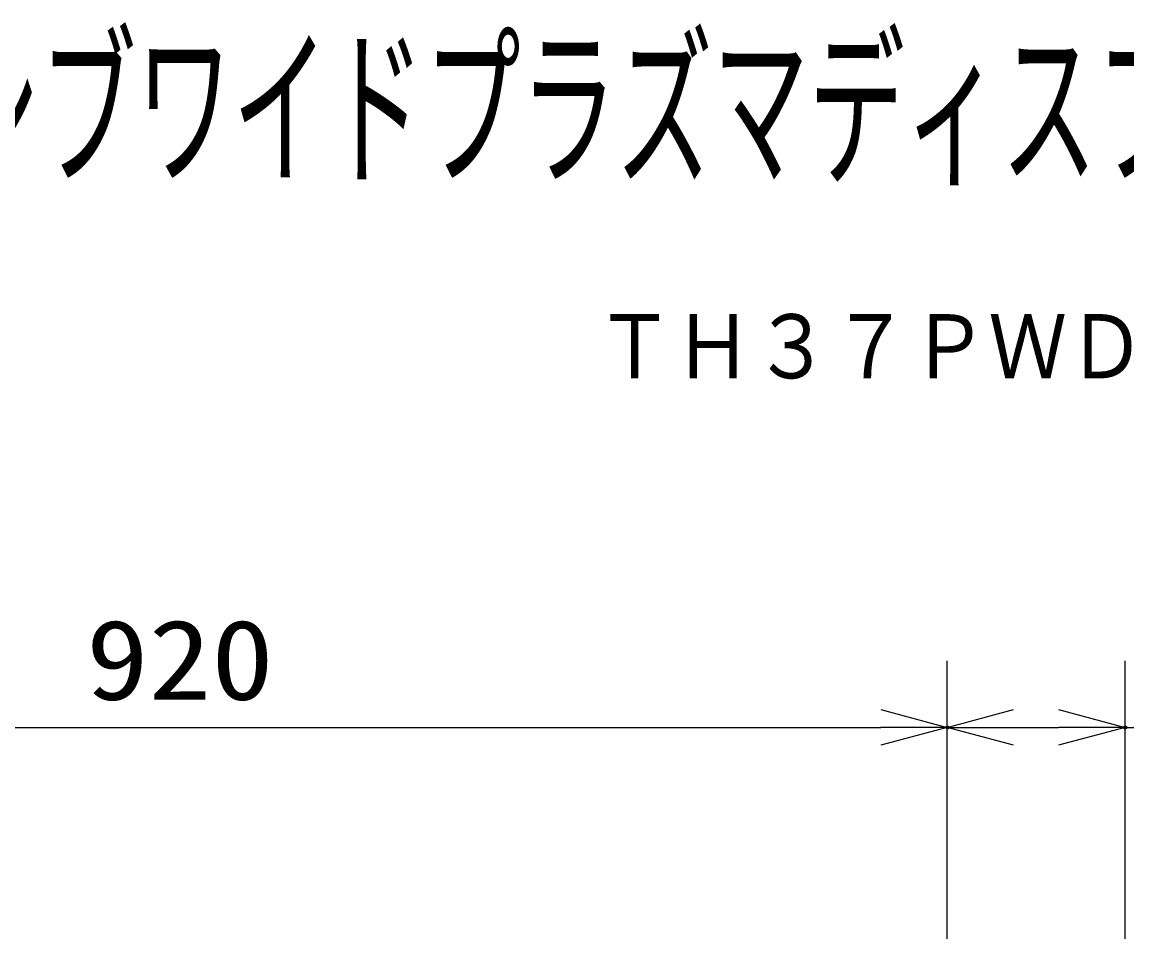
# Model space of a CAD drawing. Units: millimetres, scale not verified. Extents: x -63 to 63, y -57 to 57.
# Drawn here: x -18.73 to 14.48, y 29.86 to 57.41 of the extents above; entities that cross this region are included whole.
import ezdxf
from ezdxf.enums import TextEntityAlignment as Align

# ---------------------------------------------------------------- set-up
doc = ezdxf.new("R2010")
doc.units = ezdxf.units.MM
doc.header["$LTSCALE"] = 0.190236
doc.header["$PDMODE"] = 32
doc.header["$PDSIZE"] = 0.0951
for name, color, linetype in [('0-0_MOJI1', 2, 'Continuous'), ('0-1_TOUROKU', 1, 'Continuous'), ('0-3_WAKU', 3, 'Continuous'), ('0-4_DEFPOINTS', 7, 'Continuous')]:
    doc.layers.add(name, color=color, linetype=linetype)
doc.styles.add('ＭＳ ゴシック', font='')
doc.styles.get('ＭＳ ゴシック').set_extended_font_data('MS Gothic')

# ---------------------------------------------------------------- blocks, each defined once
blk = doc.blocks.new('_OPEN30')
at = {"layer": '0-4_DEFPOINTS'}
blk.add_line((0, 0), (-1, 0), dxfattribs=at)
blk.add_lwpolyline([(-1, 0.26795), (0, 0), (-1, -0.26795)], dxfattribs=at)

msp = doc.modelspace()

# ---------------------------------------------------------------- linework, layer by layer
at = {"layer": '0-3_WAKU'}
for p, q in [((9.0721, 29.8598), (9.0721, 38.214)), ((9.0804, 30.214), (9.0804, 38.214)), ((14.4238, 29.8598), (14.4238, 38.214)), ((-34.9196, 36.214), (7.0804, 36.214)), ((11.0721, 36.214), (12.4238, 36.214)), ((14.4238, 36.214), (24.0905, 36.214))]:
    msp.add_line(p, q, dxfattribs=at)
at = {"layer": '0-4_DEFPOINTS'}
for p in [(9.0804, 36.214), (14.4238, 36.214)]:
    msp.add_point(p, dxfattribs=at)

# ---------------------------------------------------------------- block references
at = {"layer": '0-3_WAKU', "xscale": 2, "yscale": 2}
for p in [(9.0804, 36.214), (14.4238, 36.214)]:
    msp.add_blockref('_OPEN30', p, dxfattribs=at)
at = {"layer": '0-3_WAKU', "xscale": 2, "yscale": 2, "rotation": 180}
msp.add_blockref('_OPEN30', (9.0721, 36.214), dxfattribs=at)

# ---------------------------------------------------------------- texts
at = {"layer": '0-0_MOJI1', "style": 'ＭＳ ゴシック', "width": 0.55}
msp.add_text('プログレッシブワイドプラズマディスプレイ・据置きスタンド・ＳＰ付', height=3.848, dxfattribs=at).set_placement((-35.5001, 51.7599), align=Align.BOTTOM_LEFT)
at = {"layer": '0-1_TOUROKU', "style": 'ＭＳ ゴシック', "width": 0.9}
msp.add_text('ＴＨ３７ＰＷＤ８Ｓ＋ＴＹＳＴ０８Ｓ＋ＴＹＳＰ３７Ｐ８Ｓ', height=1.925, dxfattribs=at).set_placement((-1.5001, 46.13), align=Align.BOTTOM_LEFT)
at = {"layer": '0-3_WAKU', "style": 'ＭＳ ゴシック', "width": 1.15}
msp.add_text('920', height=2.406, dxfattribs=at).set_placement((-16.8067, 36.3236), align=Align.BOTTOM_LEFT)

doc.saveas('drawing.dxf')
